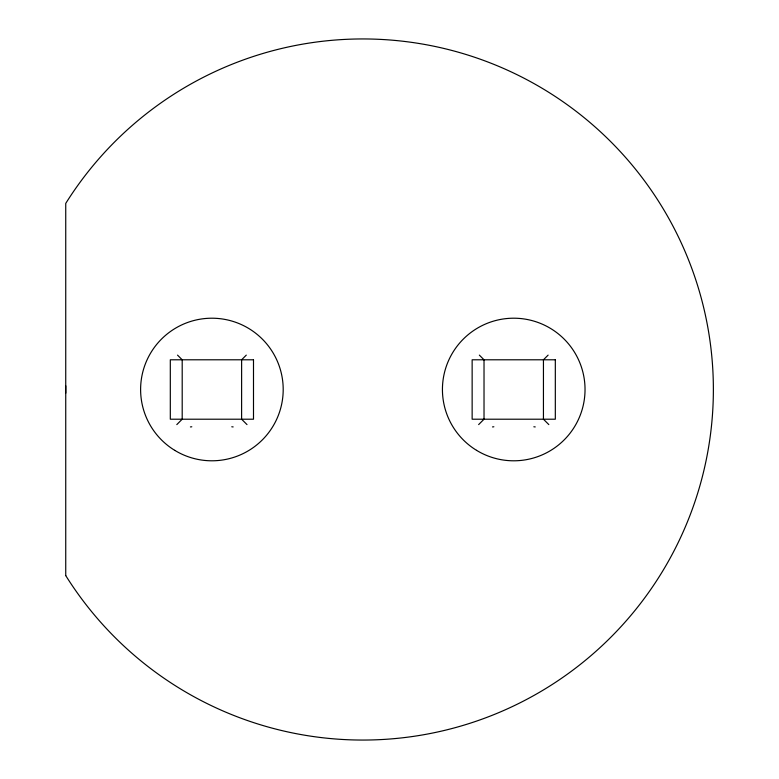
<?xml version="1.0" encoding="UTF-8"?>
<svg xmlns="http://www.w3.org/2000/svg" width="779" height="779" viewBox="0 0 779 779"><rect width="100%" height="100%" fill="white"/><g stroke="black" fill="none" stroke-linecap="round" stroke-linejoin="round"><path stroke-width="1.17" d="M191.8 426.785L190.407 426.921M493.867 426.785L492.474 426.921M176.804 424.594L182.198 419.209L182.198 359.791L177.524 355.117M246.291 355.117L241.626 359.781L241.607 419.209L247.001 424.594M478.637 424.594L484.002 419.229M548.114 355.117L543.45 359.781L543.44 419.209L548.825 424.594M233.155 426.921L231.762 426.785M535.231 426.921L533.839 426.785M479.348 355.117L484.012 359.781M484.022 359.791L484.022 419.209M65.767 393.142A297.072 297.072 0 0 1 65.767 385.858M253.496 359.791L170.309 359.791L170.309 419.209L253.496 419.209L253.496 359.791M555.32 359.791L472.142 359.791L472.142 419.209L555.32 419.209L555.32 359.791M65.738 575.593L65.738 203.407A350.55 350.55 0 0 1 591.358 123.686A350.55 350.55 0 0 1 591.358 655.314A350.55 350.55 0 0 1 65.738 575.593M174.73 450.34A71.298 71.298 0 0 0 283.176 391.282A71.298 71.298 0 0 0 177.807 326.888A71.298 71.298 0 0 0 174.73 450.34M476.553 450.34A71.298 71.298 0 0 0 585.01 391.282A71.298 71.298 0 0 0 479.63 326.888A71.298 71.298 0 0 0 476.553 450.34"/></g></svg>
